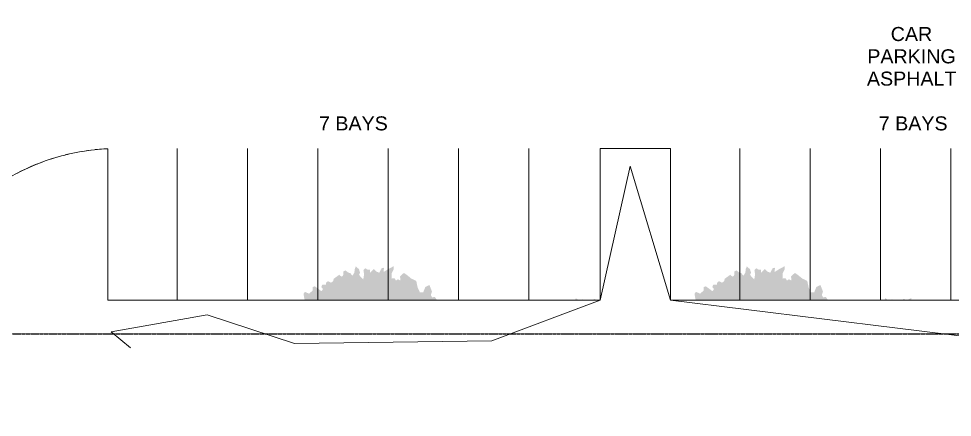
# Model space of a CAD drawing. Header units: millimetres. Extents: x -2612262 to -2065320, y 3717813 to 4283368.
# Drawn here: x -2400033 to -2366843, y 3942975 to 3957166 of the extents above; entities that cross this region are included whole.
import ezdxf

# ---------------------------------------------------------------- set-up
doc = ezdxf.new("R2010")
doc.units = ezdxf.units.MM
doc.linetypes.add('Aligning Line', pattern=[3.2004, 1.6002, -1.6002])
doc.linetypes.add('BOUNDARY Tighter', pattern=[8, 4, -2, 0, -2])
for name, color, linetype, lineweight in [('A-DETL', 90, 'Continuous', 18), ('A-DETL-GENF', 92, 'Continuous', 5), ('A-FLOR', 192, 'Continuous', 5), ('C-TOPO', 7, 'Continuous', 5), ('C-TOPO-MAJR', 7, 'Continuous', 20), ('G-ANNO-REFR', 1, 'Aligning Line', 5), ('G-ANNO-TEXT', 231, 'Continuous', 5)]:
    doc.layers.add(name, color=color, linetype=linetype, lineweight=lineweight)
doc.styles.add('Arial', font='arial.ttf', dxfattribs={"height": 500})
picture_1 = doc.add_image_def('image1.jpg', size_in_pixel=(6528, 5638))

# ---------------------------------------------------------------- blocks, each defined once
blk = doc.blocks.new('Tree 5m - Tree 2-V233-GA - Part A')
at = {"layer": 'A-DETL-GENF', "transparency": 33554585}
h = blk.add_hatch(color=53, dxfattribs=at)
h.paths.add_polyline_path([(-1363, -1953), (-1429, -1897), (-1412, -1957), (-1368, -1954)])
h.paths.add_polyline_path([(-1737, -1637), (-1768, -1669), (-1724, -1699), (-1684, -1683), (-1733, -1641)])
h.paths.add_polyline_path([(-1887, -1512), (-1920, -1484), (-1923, -1485), (-1972, -1546), (-1847, -1574), (-1805, -1580), (-1843, -1548)])
h.paths.add_polyline_path([(-1538, -1805), (-1561, -1786), (-1559, -1808), (-1543, -1806)])
h.paths.add_polyline_path([(-1275, -2027), (-1279, -2035), (-1263, -2138), (-1190, -2099), (-1274, -2028)])
blk = doc.blocks.new('Tree 5m - Tree 2-V234-GA - Part A')
at = {"layer": 'A-DETL-GENF', "transparency": 33554585}
h = blk.add_hatch(color=53, dxfattribs=at)
h.paths.add_polyline_path([(-1264, -2036), (-1275, -2027), (-1279, -2035), (-1263, -2138), (-1190, -2099)])
h.paths.add_polyline_path([(-1363, -1953), (-1429, -1897), (-1412, -1957), (-1368, -1954)])
h.paths.add_polyline_path([(-1875, -1521), (-1908, -1560), (-1822, -1578), (-1805, -1580), (-1843, -1548)])
h.paths.add_polyline_path([(-1684, -1683), (-1737, -1637), (-1768, -1669), (-1724, -1699), (-1688, -1684)])
h.paths.add_polyline_path([(-1561, -1786), (-1559, -1808), (-1538, -1805)])
blk = doc.blocks.new('Tree 7m - Tree-V235-GA - Part A')
at = {"layer": 'A-DETL-GENF', "transparency": 33554585}
blk.add_hatch(color=53, dxfattribs=at).paths.add_polyline_path([(141, -3220), (-3268, -347), (-3294, -361), (-3303, -475), (-3221, -519), (-3236, -609), (-3353, -688), (-3429, -919), (-3277, -960), (-3098, -864), (-3005, -943), (-3052, -1118), (-3166, -1329), (-3087, -1504), (-3049, -1706), (-3011, -1835), (-2827, -1823), (-2744, -1703), (-2707, -1797), (-2622, -1806), (-2637, -1896), (-2549, -1963), (-2677, -2101), (-2815, -2162), (-2885, -2250), (-2704, -2291), (-2484, -2323), (-2590, -2428), (-2525, -2472), (-2350, -2402), (-2297, -2499), (-2286, -2630), (-2093, -2610), (-2167, -2698), (-2098, -2757), (-2072, -2847), (-1982, -2841), (-1897, -2700), (-1756, -2586), (-1748, -2803), (-1827, -2847), (-1879, -2961), (-1856, -3110), (-1754, -3057), (-1680, -2978), (-1549, -2934), (-1552, -3060), (-1514, -3104), (-1481, -3241), (-1403, -3259), (-1300, -3151), (-1230, -3162), (-1215, -3265), (-1131, -3268), (-967, -3282), (-914, -3233), (-812, -3233), (-759, -3347), (-680, -3350), (-631, -3300), (-517, -3382), (-441, -3334), (-446, -3244), (-350, -3227), (-326, -3344), (-286, -3510), (-215, -3537), (-139, -3446), (36, -3437), (115, -3589), (197, -3560), (296, -3388), (245, -3308), (186, -3259)])
blk = doc.blocks.new('Tree 7m - Tree-V236-GA - Part A')
at = {"layer": 'A-DETL-GENF', "transparency": 33554585}
blk.add_hatch(color=53, dxfattribs=at).paths.add_polyline_path([(-3156, -442), (-3268, -347), (-3294, -361), (-3303, -475), (-3221, -519), (-3236, -609), (-3353, -688), (-3429, -919), (-3277, -960), (-3098, -864), (-3005, -943), (-3052, -1118), (-3166, -1329), (-3087, -1504), (-3049, -1706), (-3011, -1835), (-2827, -1823), (-2744, -1703), (-2707, -1797), (-2622, -1806), (-2637, -1896), (-2549, -1963), (-2677, -2101), (-2815, -2162), (-2885, -2250), (-2704, -2291), (-2484, -2323), (-2590, -2428), (-2525, -2472), (-2350, -2402), (-2297, -2499), (-2286, -2630), (-2093, -2610), (-2167, -2698), (-2098, -2757), (-2072, -2847), (-1982, -2841), (-1897, -2700), (-1756, -2586), (-1748, -2803), (-1827, -2847), (-1879, -2961), (-1856, -3110), (-1756, -3060), (-1680, -2978), (-1549, -2934), (-1552, -3060), (-1514, -3104), (-1481, -3241), (-1403, -3259), (-1300, -3151), (-1230, -3162), (-1215, -3265), (-1131, -3268), (-967, -3282), (-914, -3233), (-812, -3233), (-759, -3347), (-680, -3350), (-631, -3300), (-517, -3382), (-441, -3334), (-446, -3244), (-350, -3227), (-326, -3344), (-286, -3510), (-215, -3537), (-139, -3446), (36, -3437), (115, -3589), (197, -3560), (296, -3388), (245, -3308), (-2986, -585)])

msp = doc.modelspace()

# ---------------------------------------------------------------- linework, layer by layer
at = {"layer": 'A-DETL', "color": 253, "lineweight": 5}
for p, q in [((-2394395.6, 3947143.9), (-2394395.6, 3952543.9)), ((-2391895.6, 3947143.9), (-2391895.6, 3952543.9)), ((-2389395.6, 3947559.5), (-2389395.6, 3952543.9)), ((-2386895.6, 3948251.7), (-2386895.6, 3952543.9)), ((-2384395.6, 3947143.9), (-2384395.6, 3952543.9)), ((-2381895.6, 3947143.9), (-2381895.6, 3952543.9)), ((-2374395.6, 3948119.5), (-2374395.6, 3952543.9)), ((-2371895.6, 3947478.7), (-2371895.6, 3952543.9)), ((-2369395.6, 3947143.9), (-2369395.6, 3952543.9)), ((-2366895.6, 3947143.9), (-2366895.6, 3952543.9)), ((-2386895.6, 3947143.9), (-2386895.6, 3948251.7)), ((-2374395.6, 3947143.9), (-2374395.6, 3948119.5)), ((-2389395.6, 3947143.9), (-2389395.6, 3947559.5)), ((-2371895.6, 3947143.9), (-2371895.6, 3947478.7))]:
    msp.add_line(p, q, dxfattribs=at)
at = {"layer": 'A-DETL', "linetype": 'BOUNDARY Tighter', "lineweight": 25}
msp.add_line((-2401700.5, 3945943.9), (-2339817, 3945943.9), dxfattribs=at)
at = {"layer": 'A-FLOR'}
msp.add_line((-2359358.3, 3947143.9), (-2375881.8, 3947143.9), dxfattribs=at)
for points, knots in [([(-2403787.6, 3955859.1), (-2403623.7, 3956173.9), (-2403253, 3956780.5), (-2402352.8, 3957881.9), (-2400961, 3959008), (-2399316.4, 3959715.6), (-2397922.6, 3959999.6), (-2397213.2, 3960045.3), (-2396858.3, 3960043.9)], [-1, -1, -1, -1, -0.875, -0.75, -0.5, -0.25, -0.125, 0, 0, 0, 0]), ([(-2396858.3, 3952537), (-2397177.9, 3952523.3), (-2397814.9, 3952455.7), (-2398813, 3952220.4), (-2399470.7, 3951964.9), (-2399816.9, 3951799.5)], [-1, -1, -1, -1, -0.875, -0.75, -0.6, -0.6, -0.6, -0.6]), ([(-2398891.2, 3952169.7), (-2398842.5, 3952185.5), (-2398769.3, 3952208.6), (-2398695.8, 3952230.5), (-2398671.2, 3952237.7)], [0.73, 0.73, 0.73, 0.73, 0.75, 0.76, 0.76, 0.76, 0.76]), ([(-2399816.9, 3951799.5), (-2400047.8, 3951689.2), (-2400836.2, 3951262.6), (-2401560, 3950686), (-2402020, 3950209.4), (-2402035.7, 3950193)], [-0.6, -0.6, -0.6, -0.6, -0.5, -0.25, -0.24112511, -0.24112511, -0.24112511, -0.24112511])]:
    msp.add_open_spline(points, degree=3, knots=knots, dxfattribs=at)
for points in [[(-2397773.8, 3952442.2), (-2397672.9, 3952458.9), (-2397571.6, 3952473.5), (-2397470, 3952486.1)], [(-2397317.6, 3952503.4), (-2397292.1, 3952506.1), (-2397266.7, 3952508.6), (-2397241.2, 3952510.9)], [(-2397164.7, 3952517.7), (-2397062.7, 3952526.2), (-2396960.6, 3952532.6), (-2396858.3, 3952537)], [(-2398374.9, 3952317.9), (-2398325.2, 3952330.3), (-2398275.5, 3952342.2), (-2398225.6, 3952353.5)], [(-2399537.4, 3951926.2), (-2399466.8, 3951956.5), (-2399395.9, 3951985.7), (-2399324.4, 3952013.9)]]:
    msp.add_open_spline(points, degree=3, dxfattribs=at)
at = {"layer": 'C-TOPO'}
for p, q in [((-2396858.3, 3952537), (-2396858.3, 3947143.9)), ((-2379358.3, 3947143.9), (-2379358.3, 3952543.9)), ((-2379358.3, 3952543.9), (-2376858.3, 3952543.9)), ((-2376858.3, 3952543.9), (-2376858.3, 3947143.9)), ((-2396858.3, 3947143.9), (-2389782.9, 3947143.9)), ((-2389781.8, 3947143.9), (-2380254.8, 3947143.9)), ((-2380254.3, 3947143.9), (-2379358.3, 3947143.9)), ((-2376858.3, 3947143.9), (-2375882.9, 3947143.9))]:
    msp.add_line(p, q, dxfattribs=at)
msp.add_open_spline([(-2400091.2, 3951661.6), (-2399661.4, 3951888.6), (-2398912.8, 3952196.9), (-2397814.9, 3952455.7), (-2397177.9, 3952523.3), (-2396858.3, 3952537)], degree=3, knots=[-0.44, -0.44, -0.44, -0.44, -0.25, -0.125, 0, 0, 0, 0], dxfattribs=at)
at = {"layer": 'C-TOPO-MAJR', "color": 8, "lineweight": 15}
for p, q in [((-2378298.9, 3951911.5), (-2379358.3, 3947143.9)), ((-2376858.3, 3947143.9), (-2378298.9, 3951911.5)), ((-2393337.2, 3946624.6), (-2396745.1, 3946017.3)), ((-2390227.7, 3945608), (-2393337.2, 3946624.6)), ((-2396745.1, 3946017.3), (-2396056.3, 3945451.2))]:
    msp.add_line(p, q, dxfattribs=at)
at = {"layer": 'C-TOPO-MAJR', "color": 63, "lineweight": 15}
for p, q in [((-2383213.8, 3945695.2), (-2379358.3, 3947143.9)), ((-2363955, 3945548.5), (-2376858.3, 3947143.9)), ((-2390227.7, 3945608), (-2383213.8, 3945695.2))]:
    msp.add_line(p, q, dxfattribs=at)

# ---------------------------------------------------------------- block references
at = {"layer": 'A-DETL-GENF', "color": 53, "transparency": 33554585, "rotation": 220.1293300237995}
for name, p in [('Tree 7m - Tree-V235-GA - Part A', (-2387462.3, 3944772.2)), ('Tree 7m - Tree-V236-GA - Part A', (-2373562.3, 3944772.2)), ('Tree 5m - Tree 2-V234-GA - Part A', (-2379811.6, 3944772.2)), ('Tree 5m - Tree 2-V233-GA - Part A', (-2368811.6, 3944772.2))]:
    msp.add_blockref(name, p, dxfattribs=at)

# ---------------------------------------------------------------- texts
at = {"layer": 'G-ANNO-TEXT', "color": 7, "char_height": 500, "attachment_point": 1, "style": 'Arial'}
for s, insert, width in [('CAR ', (-2369032.1, 3956869.2), 2020.253), ('PARKING', (-2369865.5, 3956075.5), 3799.999), ('ASPHALT', (-2369878.7, 3955281.7), 3848.1), ('7 BAYS', (-2389356.9, 3953688.7), 2950.21), ('7 BAYS', (-2369456.9, 3953688.7), 2950.21)]:
    msp.add_mtext(s, dxfattribs=dict(at, insert=insert, width=width))

# ---------------------------------------------------------------- pictures from other files: only their frames are drawn
at = {"layer": 'G-ANNO-REFR'}
image = msp.add_image(picture_1, insert=(-2382054.9, 4283368.1), size_in_units=(433000, 373966.6), rotation=-122.11743, dxfattribs=at)
image.dxf.flags = 15

doc.saveas('drawing.dxf')
